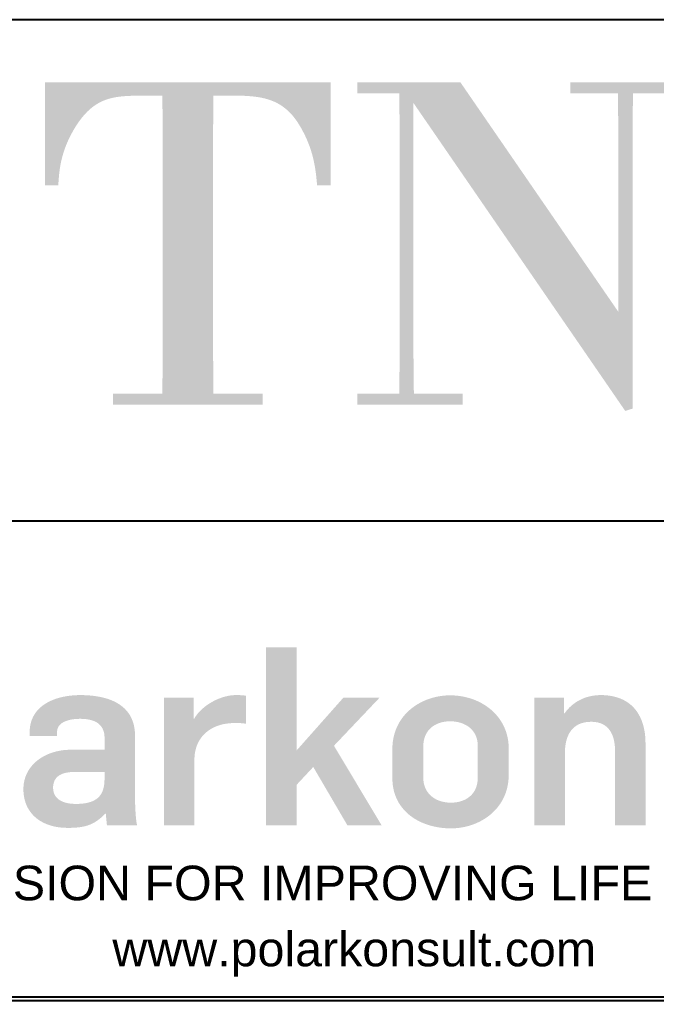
# Model space of a CAD drawing. Header units: millimetres. Extents: x -1766 to 57634, y -706 to 41248.
# Drawn here: x 44805 to 47748, y -14 to 4520 of the extents above; entities that cross this region are included whole.
import ezdxf
from ezdxf.enums import TextEntityAlignment as Align

# ---------------------------------------------------------------- set-up
doc = ezdxf.new("R2010")
doc.units = ezdxf.units.MM
doc.header["$LTSCALE"] = 200
doc.layers.add('% kommentar', color=10, linetype='Continuous')
doc.layers.add('S0CO1', color=1, linetype='Continuous')
doc.layers.add('Layer 1', color=1, linetype='Continuous', true_color=0xff0000)
doc.styles.add('ROMANS', font='romans', dxfattribs={"height": 100})
doc.styles.add('style1', font='arial.ttf', dxfattribs={"height": 2})

# ---------------------------------------------------------------- blocks, each defined once
blk = doc.blocks.new('A2')
at = {"color": 7}
blk.add_line((58693.697862, 706.30202), (1765.75505, 706.30202), dxfattribs=at)
blk = doc.blocks.new('A$Ce4b58fa5')
at = {"layer": 'Layer 1', "true_color": 0x0091b3}
for points in [[(58.103, 10.956), (59.51, 10.956), (59.51, 12.826), (60.284, 13.656), (61.864, 10.956), (63.445, 10.956), (61.241, 14.637), (63.353, 16.864), (61.68, 16.864), (59.522, 14.429), (59.51, 19.183), (58.103, 19.183)], [(53.384, 10.956), (54.791, 10.956), (54.791, 13.979), (54.792, 14.03), (54.794, 14.081), (54.797, 14.13), (54.801, 14.179), (54.806, 14.227), (54.812, 14.275), (54.819, 14.321), (54.828, 14.367), (54.837, 14.413), (54.848, 14.457), (54.859, 14.501), (54.872, 14.544), (54.885, 14.586), (54.9, 14.628), (54.916, 14.669), (54.932, 14.709), (54.95, 14.748), (54.968, 14.786), (54.988, 14.824), (55.008, 14.861), (55.03, 14.897), (55.052, 14.933), (55.075, 14.967), (55.099, 15.001), (55.124, 15.035), (55.15, 15.067), (55.177, 15.098), (55.204, 15.129), (55.232, 15.159), (55.261, 15.188), (55.291, 15.217), (55.322, 15.244), (55.354, 15.271), (55.386, 15.297), (55.419, 15.322), (55.453, 15.347), (55.487, 15.37), (55.522, 15.393), (55.558, 15.415), (55.595, 15.436), (55.632, 15.456), (55.67, 15.475), (55.709, 15.494), (55.748, 15.512), (55.788, 15.529), (55.828, 15.545), (55.869, 15.56), (55.911, 15.574), (55.953, 15.588), (55.996, 15.601), (56.039, 15.612), (56.083, 15.623), (56.128, 15.634), (56.173, 15.643), (56.218, 15.651), (56.264, 15.659), (56.311, 15.665), (56.358, 15.671), (56.405, 15.676), (56.453, 15.68), (56.502, 15.683), (56.55, 15.685), (56.599, 15.687), (56.649, 15.687), (56.789, 15.687), (56.854, 15.685), (56.919, 15.683), (56.982, 15.679), (57.046, 15.672), (57.079, 15.668), (57.112, 15.664), (57.145, 15.658), (57.18, 15.652), (57.18, 16.945), (57.151, 16.951), (57.122, 16.956), (57.093, 16.961), (57.064, 16.965), (57.034, 16.968), (57.004, 16.971), (56.943, 16.975), (56.883, 16.977), (56.707, 16.979), (56.674, 16.979), (56.64, 16.978), (56.607, 16.976), (56.573, 16.974), (56.539, 16.971), (56.505, 16.967), (56.47, 16.963), (56.436, 16.958), (56.367, 16.946), (56.297, 16.931), (56.227, 16.915), (56.157, 16.896), (56.087, 16.874), (56.018, 16.851), (55.948, 16.825), (55.879, 16.797), (55.81, 16.767), (55.742, 16.735), (55.675, 16.701), (55.609, 16.665), (55.544, 16.627), (55.48, 16.588), (55.417, 16.547), (55.356, 16.504), (55.296, 16.459), (55.238, 16.413), (55.182, 16.366), (55.128, 16.317), (55.076, 16.267), (55.051, 16.242), (55.026, 16.216), (55.002, 16.189), (54.978, 16.163), (54.955, 16.136), (54.933, 16.109), (54.912, 16.082), (54.891, 16.054), (54.87, 16.026), (54.851, 15.998), (54.832, 15.97), (54.814, 15.941), (54.796, 15.912), (54.78, 15.883), (54.757, 15.883), (54.757, 16.864), (53.384, 16.864)], [(70.506, 10.956), (71.914, 10.956), (71.914, 14.268), (71.915, 14.36), (71.919, 14.45), (71.926, 14.536), (71.935, 14.619), (71.94, 14.66), (71.946, 14.7), (71.953, 14.739), (71.96, 14.777), (71.968, 14.814), (71.977, 14.851), (71.986, 14.887), (71.996, 14.922), (72.007, 14.956), (72.018, 14.99), (72.029, 15.023), (72.042, 15.055), (72.055, 15.087), (72.068, 15.117), (72.082, 15.147), (72.097, 15.176), (72.112, 15.205), (72.128, 15.232), (72.145, 15.259), (72.162, 15.285), (72.179, 15.311), (72.197, 15.336), (72.216, 15.359), (72.235, 15.383), (72.255, 15.405), (72.276, 15.427), (72.297, 15.448), (72.318, 15.468), (72.34, 15.488), (72.363, 15.507), (72.386, 15.525), (72.41, 15.542), (72.434, 15.559), (72.459, 15.575), (72.485, 15.59), (72.511, 15.604), (72.537, 15.618), (72.564, 15.631), (72.592, 15.644), (72.62, 15.655), (72.648, 15.666), (72.677, 15.676), (72.707, 15.686), (72.737, 15.694), (72.768, 15.702), (72.799, 15.71), (72.83, 15.716), (72.862, 15.722), (72.895, 15.728), (72.928, 15.732), (72.962, 15.736), (72.996, 15.739), (73.03, 15.742), (73.065, 15.743), (73.101, 15.744), (73.137, 15.745), (73.17, 15.744), (73.203, 15.743), (73.235, 15.742), (73.267, 15.739), (73.298, 15.736), (73.329, 15.732), (73.359, 15.728), (73.389, 15.723), (73.419, 15.717), (73.447, 15.71), (73.476, 15.703), (73.504, 15.695), (73.531, 15.687), (73.558, 15.677), (73.584, 15.667), (73.61, 15.657), (73.635, 15.646), (73.66, 15.634), (73.684, 15.621), (73.708, 15.608), (73.731, 15.594), (73.754, 15.579), (73.776, 15.564), (73.798, 15.548), (73.819, 15.532), (73.84, 15.514), (73.86, 15.496), (73.88, 15.478), (73.899, 15.459), (73.917, 15.439), (73.936, 15.418), (73.953, 15.397), (73.97, 15.375), (73.987, 15.353), (74.003, 15.33), (74.018, 15.306), (74.033, 15.282), (74.048, 15.256), (74.061, 15.231), (74.075, 15.204), (74.088, 15.177), (74.1, 15.15), (74.112, 15.122), (74.123, 15.093), (74.133, 15.063), (74.144, 15.033), (74.153, 15.002), (74.162, 14.971), (74.171, 14.939), (74.179, 14.906), (74.186, 14.873), (74.193, 14.839), (74.199, 14.804), (74.205, 14.769), (74.215, 14.697), (74.223, 14.622), (74.229, 14.545), (74.232, 14.465), (74.233, 14.383), (74.233, 10.956), (75.641, 10.956), (75.641, 14.741), (75.638, 14.871), (75.636, 14.935), (75.632, 14.998), (75.627, 15.06), (75.621, 15.121), (75.614, 15.182), (75.606, 15.241), (75.597, 15.3), (75.587, 15.358), (75.576, 15.414), (75.564, 15.47), (75.55, 15.525), (75.536, 15.579), (75.521, 15.632), (75.504, 15.685), (75.487, 15.736), (75.469, 15.786), (75.449, 15.835), (75.429, 15.884), (75.407, 15.931), (75.385, 15.978), (75.361, 16.023), (75.337, 16.068), (75.311, 16.111), (75.285, 16.154), (75.258, 16.195), (75.229, 16.236), (75.2, 16.275), (75.169, 16.314), (75.138, 16.351), (75.105, 16.388), (75.072, 16.423), (75.038, 16.458), (75.003, 16.491), (74.966, 16.524), (74.929, 16.555), (74.891, 16.585), (74.852, 16.614), (74.812, 16.642), (74.771, 16.669), (74.729, 16.695), (74.686, 16.72), (74.642, 16.744), (74.597, 16.766), (74.552, 16.788), (74.505, 16.808), (74.458, 16.827), (74.409, 16.846), (74.36, 16.863), (74.31, 16.879), (74.259, 16.893), (74.206, 16.907), (74.153, 16.919), (74.1, 16.931), (74.045, 16.941), (73.989, 16.95), (73.933, 16.958), (73.875, 16.964), (73.817, 16.97), (73.758, 16.974), (73.698, 16.977), (73.637, 16.979), (73.575, 16.979), (73.514, 16.978), (73.452, 16.976), (73.391, 16.972), (73.331, 16.966), (73.27, 16.959), (73.21, 16.95), (73.151, 16.939), (73.091, 16.927), (73.033, 16.913), (72.975, 16.898), (72.917, 16.881), (72.86, 16.862), (72.804, 16.841), (72.748, 16.819), (72.693, 16.796), (72.639, 16.77), (72.586, 16.743), (72.533, 16.714), (72.481, 16.684), (72.431, 16.652), (72.381, 16.618), (72.332, 16.583), (72.284, 16.546), (72.237, 16.507), (72.191, 16.467), (72.146, 16.425), (72.102, 16.381), (72.06, 16.336), (72.018, 16.288), (71.978, 16.24), (71.94, 16.189), (71.902, 16.137), (71.879, 16.137), (71.879, 16.864), (70.506, 16.864)]]:
    blk.add_hatch(color=142, dxfattribs=at).paths.add_polyline_path(points, flags=0)
h = blk.add_hatch(color=142, dxfattribs=at)
h.paths.add_polyline_path([(48.942, 10.841), (49.081, 10.842), (49.213, 10.847), (49.34, 10.855), (49.401, 10.861), (49.46, 10.868), (49.519, 10.875), (49.576, 10.884), (49.632, 10.895), (49.687, 10.906), (49.741, 10.919), (49.794, 10.933), (49.846, 10.949), (49.898, 10.967), (49.949, 10.985), (49.999, 11.006), (50.048, 11.028), (50.097, 11.052), (50.146, 11.078), (50.194, 11.106), (50.242, 11.136), (50.29, 11.167), (50.338, 11.201), (50.385, 11.237), (50.433, 11.275), (50.48, 11.315), (50.528, 11.357), (50.576, 11.402), (50.624, 11.449), (50.672, 11.499), (50.695, 11.499), (50.7, 11.453), (50.736, 11.067), (50.74, 11.033), (50.744, 11.002), (50.749, 10.977), (50.751, 10.966), (50.752, 10.961), (50.753, 10.956), (52.149, 10.956), (52.149, 10.958), (52.148, 10.959), (52.146, 10.963), (52.145, 10.967), (52.143, 10.97), (52.141, 10.975), (52.14, 10.979), (52.137, 10.989), (52.134, 10.999), (52.131, 11.011), (52.128, 11.023), (52.125, 11.036), (52.119, 11.066), (52.114, 11.098), (52.104, 11.171), (52.095, 11.254), (52.086, 11.344), (52.071, 11.539), (52.052, 11.933), (52.047, 12.1), (52.045, 12.226), (52.045, 15.099), (52.045, 15.165), (52.042, 15.231), (52.038, 15.295), (52.031, 15.357), (52.024, 15.418), (52.014, 15.478), (52.003, 15.537), (51.991, 15.593), (51.977, 15.649), (51.961, 15.703), (51.944, 15.756), (51.925, 15.808), (51.905, 15.858), (51.883, 15.907), (51.86, 15.955), (51.836, 16.001), (51.81, 16.046), (51.783, 16.09), (51.754, 16.132), (51.724, 16.174), (51.693, 16.214), (51.661, 16.253), (51.627, 16.291), (51.593, 16.327), (51.557, 16.363), (51.52, 16.397), (51.482, 16.43), (51.442, 16.462), (51.402, 16.493), (51.361, 16.523), (51.319, 16.552), (51.275, 16.58), (51.231, 16.606), (51.186, 16.632), (51.14, 16.657), (51.093, 16.68), (51.045, 16.703), (50.996, 16.724), (50.946, 16.745), (50.896, 16.764), (50.845, 16.783), (50.793, 16.801), (50.741, 16.818), (50.687, 16.834), (50.634, 16.849), (50.579, 16.863), (50.468, 16.888), (50.355, 16.91), (50.24, 16.929), (50.123, 16.945), (50.005, 16.958), (49.885, 16.967), (49.764, 16.974), (49.641, 16.978), (49.518, 16.979), (49.414, 16.978), (49.31, 16.974), (49.205, 16.967), (49.1, 16.958), (48.995, 16.946), (48.891, 16.93), (48.788, 16.912), (48.685, 16.891), (48.584, 16.866), (48.484, 16.838), (48.435, 16.823), (48.387, 16.807), (48.338, 16.79), (48.291, 16.772), (48.244, 16.754), (48.197, 16.734), (48.151, 16.714), (48.106, 16.693), (48.061, 16.671), (48.017, 16.647), (47.974, 16.623), (47.932, 16.599), (47.891, 16.573), (47.85, 16.546), (47.81, 16.518), (47.771, 16.489), (47.733, 16.459), (47.696, 16.429), (47.66, 16.397), (47.625, 16.364), (47.591, 16.33), (47.559, 16.295), (47.527, 16.26), (47.496, 16.223), (47.467, 16.185), (47.439, 16.146), (47.412, 16.105), (47.386, 16.064), (47.362, 16.022), (47.351, 16), (47.339, 15.978), (47.328, 15.956), (47.318, 15.934), (47.307, 15.911), (47.297, 15.888), (47.288, 15.865), (47.279, 15.841), (47.27, 15.818), (47.261, 15.793), (47.246, 15.744), (47.231, 15.694), (47.219, 15.643), (47.208, 15.59), (47.198, 15.536), (47.19, 15.481), (47.184, 15.425), (47.18, 15.367), (47.177, 15.309), (47.176, 15.249), (47.176, 15.087), (48.445, 15.087), (48.445, 15.295), (48.446, 15.304), (48.446, 15.312), (48.446, 15.321), (48.447, 15.33), (48.448, 15.339), (48.448, 15.347), (48.449, 15.356), (48.451, 15.364), (48.452, 15.372), (48.454, 15.381), (48.455, 15.389), (48.457, 15.397), (48.459, 15.405), (48.461, 15.413), (48.464, 15.421), (48.466, 15.429), (48.469, 15.437), (48.471, 15.445), (48.474, 15.453), (48.477, 15.46), (48.481, 15.468), (48.484, 15.476), (48.487, 15.483), (48.491, 15.49), (48.495, 15.498), (48.499, 15.505), (48.503, 15.512), (48.507, 15.519), (48.511, 15.526), (48.516, 15.533), (48.521, 15.54), (48.525, 15.547), (48.53, 15.554), (48.535, 15.561), (48.541, 15.567), (48.546, 15.574), (48.557, 15.587), (48.569, 15.6), (48.581, 15.612), (48.593, 15.625), (48.606, 15.637), (48.62, 15.648), (48.634, 15.66), (48.649, 15.671), (48.664, 15.682), (48.68, 15.692), (48.696, 15.702), (48.712, 15.712), (48.729, 15.722), (48.747, 15.732), (48.765, 15.741), (48.783, 15.75), (48.802, 15.758), (48.821, 15.767), (48.841, 15.775), (48.861, 15.783), (48.882, 15.79), (48.902, 15.797), (48.945, 15.811), (48.99, 15.823), (49.036, 15.835), (49.083, 15.845), (49.132, 15.854), (49.182, 15.861), (49.233, 15.868), (49.286, 15.873), (49.34, 15.878), (49.394, 15.881), (49.45, 15.882), (49.507, 15.883), (49.573, 15.882), (49.638, 15.88), (49.7, 15.876), (49.761, 15.87), (49.82, 15.863), (49.877, 15.855), (49.905, 15.849), (49.932, 15.844), (49.959, 15.838), (49.986, 15.832), (50.011, 15.825), (50.037, 15.818), (50.062, 15.811), (50.086, 15.803), (50.11, 15.794), (50.134, 15.785), (50.157, 15.776), (50.179, 15.766), (50.201, 15.756), (50.223, 15.746), (50.244, 15.734), (50.264, 15.723), (50.284, 15.711), (50.303, 15.699), (50.322, 15.686), (50.341, 15.673), (50.359, 15.659), (50.376, 15.645), (50.393, 15.63), (50.409, 15.615), (50.425, 15.599), (50.44, 15.583), (50.455, 15.567), (50.469, 15.55), (50.482, 15.532), (50.495, 15.514), (50.508, 15.496), (50.52, 15.477), (50.531, 15.457), (50.542, 15.438), (50.552, 15.417), (50.562, 15.396), (50.571, 15.375), (50.579, 15.353), (50.587, 15.331), (50.595, 15.308), (50.602, 15.285), (50.608, 15.261), (50.613, 15.237), (50.619, 15.212), (50.623, 15.186), (50.627, 15.161), (50.63, 15.134), (50.633, 15.107), (50.635, 15.08), (50.637, 15.052), (50.637, 15.024), (50.638, 14.995), (50.638, 14.452), (49.068, 14.452), (49.015, 14.452), (48.962, 14.45), (48.909, 14.448), (48.856, 14.444), (48.803, 14.44), (48.751, 14.435), (48.699, 14.428), (48.647, 14.421), (48.595, 14.413), (48.544, 14.403), (48.493, 14.393), (48.443, 14.382), (48.393, 14.37), (48.344, 14.357), (48.294, 14.343), (48.246, 14.328), (48.198, 14.312), (48.15, 14.296), (48.103, 14.278), (48.057, 14.26), (48.011, 14.24), (47.965, 14.22), (47.921, 14.199), (47.877, 14.177), (47.833, 14.154), (47.79, 14.13), (47.748, 14.105), (47.707, 14.08), (47.667, 14.053), (47.627, 14.026), (47.588, 13.998), (47.55, 13.969), (47.512, 13.939), (47.476, 13.909), (47.44, 13.877), (47.406, 13.845), (47.372, 13.812), (47.339, 13.778), (47.307, 13.744), (47.277, 13.708), (47.247, 13.672), (47.218, 13.635), (47.19, 13.597), (47.164, 13.558), (47.138, 13.519), (47.113, 13.479), (47.09, 13.438), (47.068, 13.396), (47.047, 13.354), (47.027, 13.31), (47.009, 13.266), (46.991, 13.222), (46.975, 13.176), (46.96, 13.13), (46.947, 13.083), (46.935, 13.036), (46.924, 12.987), (46.914, 12.938), (46.906, 12.889), (46.9, 12.838), (46.895, 12.787), (46.891, 12.735), (46.889, 12.683), (46.888, 12.629), (46.888, 12.577), (46.89, 12.526), (46.893, 12.475), (46.897, 12.425), (46.903, 12.375), (46.909, 12.327), (46.917, 12.279), (46.926, 12.231), (46.936, 12.185), (46.947, 12.139), (46.959, 12.093), (46.973, 12.049), (46.987, 12.005), (47.002, 11.962), (47.019, 11.919), (47.037, 11.878), (47.055, 11.837), (47.075, 11.797), (47.096, 11.757), (47.118, 11.719), (47.141, 11.681), (47.164, 11.644), (47.189, 11.607), (47.215, 11.572), (47.242, 11.537), (47.27, 11.503), (47.298, 11.47), (47.328, 11.437), (47.359, 11.406), (47.39, 11.375), (47.423, 11.345), (47.456, 11.316), (47.49, 11.287), (47.525, 11.26), (47.561, 11.233), (47.598, 11.207), (47.636, 11.182), (47.675, 11.158), (47.714, 11.134), (47.754, 11.112), (47.795, 11.09), (47.837, 11.069), (47.88, 11.049), (47.923, 11.03), (47.967, 11.012), (48.012, 10.995), (48.058, 10.979), (48.105, 10.963), (48.152, 10.949), (48.2, 10.935), (48.249, 10.922), (48.298, 10.91), (48.348, 10.899), (48.399, 10.889), (48.45, 10.88), (48.502, 10.872), (48.555, 10.865), (48.608, 10.859), (48.662, 10.853), (48.717, 10.849), (48.772, 10.845), (48.828, 10.843)], flags=0)
h.paths.add_polyline_path([(49.322, 11.949), (49.261, 11.949), (49.202, 11.952), (49.144, 11.955), (49.088, 11.961), (49.033, 11.967), (48.98, 11.975), (48.929, 11.985), (48.904, 11.99), (48.879, 11.996), (48.855, 12.002), (48.831, 12.009), (48.808, 12.016), (48.785, 12.023), (48.762, 12.03), (48.74, 12.038), (48.719, 12.047), (48.698, 12.055), (48.677, 12.064), (48.657, 12.074), (48.637, 12.083), (48.618, 12.093), (48.599, 12.104), (48.58, 12.115), (48.562, 12.126), (48.545, 12.138), (48.528, 12.15), (48.512, 12.162), (48.496, 12.175), (48.48, 12.188), (48.465, 12.201), (48.451, 12.215), (48.437, 12.229), (48.423, 12.243), (48.41, 12.258), (48.398, 12.273), (48.386, 12.289), (48.375, 12.305), (48.364, 12.321), (48.353, 12.338), (48.344, 12.355), (48.334, 12.372), (48.325, 12.39), (48.317, 12.408), (48.31, 12.426), (48.302, 12.445), (48.296, 12.464), (48.29, 12.484), (48.284, 12.504), (48.279, 12.524), (48.275, 12.545), (48.271, 12.566), (48.268, 12.587), (48.266, 12.608), (48.264, 12.631), (48.262, 12.653), (48.261, 12.676), (48.261, 12.699), (48.261, 12.723), (48.262, 12.746), (48.263, 12.77), (48.265, 12.792), (48.268, 12.815), (48.271, 12.837), (48.275, 12.858), (48.279, 12.879), (48.284, 12.899), (48.289, 12.92), (48.295, 12.939), (48.301, 12.959), (48.308, 12.977), (48.315, 12.996), (48.323, 13.014), (48.332, 13.031), (48.34, 13.048), (48.35, 13.065), (48.36, 13.081), (48.37, 13.097), (48.381, 13.113), (48.392, 13.128), (48.404, 13.142), (48.417, 13.157), (48.429, 13.171), (48.443, 13.184), (48.456, 13.197), (48.471, 13.21), (48.485, 13.222), (48.5, 13.234), (48.516, 13.246), (48.532, 13.257), (48.548, 13.267), (48.565, 13.278), (48.583, 13.288), (48.6, 13.298), (48.619, 13.307), (48.637, 13.316), (48.656, 13.324), (48.676, 13.332), (48.695, 13.34), (48.716, 13.348), (48.736, 13.355), (48.757, 13.361), (48.779, 13.368), (48.8, 13.374), (48.822, 13.38), (48.845, 13.385), (48.891, 13.395), (48.939, 13.403), (48.988, 13.41), (49.038, 13.416), (49.09, 13.42), (49.143, 13.423), (49.197, 13.425), (49.253, 13.425), (50.638, 13.425), (50.638, 13.137), (50.637, 13.078), (50.635, 13.019), (50.632, 12.961), (50.628, 12.904), (50.621, 12.847), (50.618, 12.819), (50.613, 12.792), (50.609, 12.764), (50.603, 12.737), (50.598, 12.71), (50.591, 12.684), (50.584, 12.657), (50.577, 12.631), (50.569, 12.606), (50.56, 12.58), (50.551, 12.555), (50.541, 12.53), (50.531, 12.506), (50.52, 12.482), (50.508, 12.459), (50.495, 12.435), (50.482, 12.413), (50.468, 12.39), (50.453, 12.368), (50.438, 12.347), (50.421, 12.326), (50.404, 12.305), (50.386, 12.285), (50.367, 12.265), (50.348, 12.246), (50.327, 12.227), (50.306, 12.209), (50.283, 12.191), (50.26, 12.174), (50.236, 12.157), (50.21, 12.141), (50.184, 12.126), (50.157, 12.111), (50.129, 12.097), (50.099, 12.083), (50.069, 12.07), (50.037, 12.057), (50.005, 12.045), (49.971, 12.034), (49.937, 12.023), (49.901, 12.013), (49.864, 12.004), (49.825, 11.995), (49.786, 11.987), (49.745, 11.98), (49.704, 11.974), (49.66, 11.968), (49.616, 11.963), (49.57, 11.959), (49.524, 11.955), (49.426, 11.95)], flags=0)
h = blk.add_hatch(color=142, dxfattribs=at)
h.paths.add_polyline_path([(66.652, 10.818), (66.714, 10.819), (66.775, 10.82), (66.836, 10.824), (66.897, 10.828), (66.958, 10.834), (67.02, 10.841), (67.08, 10.849), (67.141, 10.859), (67.202, 10.869), (67.262, 10.882), (67.323, 10.895), (67.383, 10.909), (67.442, 10.925), (67.502, 10.942), (67.56, 10.96), (67.619, 10.98), (67.677, 11.001), (67.735, 11.023), (67.792, 11.046), (67.848, 11.07), (67.904, 11.096), (67.96, 11.123), (68.015, 11.151), (68.069, 11.18), (68.122, 11.21), (68.175, 11.242), (68.227, 11.275), (68.278, 11.309), (68.328, 11.344), (68.378, 11.38), (68.426, 11.418), (68.474, 11.457), (68.521, 11.497), (68.566, 11.538), (68.611, 11.58), (68.655, 11.624), (68.697, 11.668), (68.739, 11.714), (68.779, 11.761), (68.818, 11.809), (68.856, 11.858), (68.893, 11.908), (68.928, 11.96), (68.962, 12.013), (68.995, 12.066), (69.026, 12.121), (69.056, 12.177), (69.085, 12.234), (69.112, 12.293), (69.137, 12.352), (69.161, 12.413), (69.184, 12.474), (69.204, 12.537), (69.223, 12.601), (69.241, 12.666), (69.257, 12.732), (69.271, 12.799), (69.283, 12.867), (69.294, 12.936), (69.302, 13.007), (69.309, 13.078), (69.314, 13.15), (69.317, 13.224), (69.318, 13.299), (69.318, 14.51), (69.317, 14.58), (69.314, 14.65), (69.309, 14.719), (69.303, 14.787), (69.295, 14.854), (69.285, 14.92), (69.273, 14.985), (69.26, 15.05), (69.245, 15.113), (69.228, 15.176), (69.21, 15.237), (69.19, 15.298), (69.169, 15.358), (69.146, 15.417), (69.121, 15.475), (69.095, 15.532), (69.068, 15.588), (69.039, 15.643), (69.009, 15.697), (68.977, 15.75), (68.944, 15.802), (68.91, 15.853), (68.874, 15.903), (68.837, 15.952), (68.799, 16), (68.759, 16.047), (68.719, 16.093), (68.677, 16.137), (68.634, 16.181), (68.59, 16.224), (68.545, 16.265), (68.499, 16.306), (68.451, 16.345), (68.403, 16.383), (68.354, 16.42), (68.303, 16.456), (68.252, 16.491), (68.2, 16.525), (68.147, 16.557), (68.093, 16.589), (68.038, 16.619), (67.983, 16.648), (67.926, 16.676), (67.869, 16.702), (67.811, 16.728), (67.753, 16.752), (67.693, 16.775), (67.634, 16.796), (67.573, 16.817), (67.512, 16.836), (67.45, 16.854), (67.388, 16.87), (67.325, 16.886), (67.262, 16.9), (67.198, 16.913), (67.134, 16.924), (67.069, 16.934), (67.004, 16.943), (66.938, 16.951), (66.873, 16.957), (66.806, 16.962), (66.74, 16.965), (66.673, 16.967), (66.606, 16.968), (66.545, 16.967), (66.484, 16.965), (66.423, 16.962), (66.362, 16.957), (66.3, 16.952), (66.239, 16.945), (66.178, 16.936), (66.117, 16.927), (66.057, 16.916), (65.996, 16.904), (65.936, 16.891), (65.876, 16.876), (65.817, 16.86), (65.757, 16.843), (65.698, 16.825), (65.64, 16.806), (65.582, 16.785), (65.524, 16.763), (65.467, 16.74), (65.41, 16.715), (65.354, 16.69), (65.299, 16.663), (65.244, 16.635), (65.19, 16.606), (65.137, 16.575), (65.084, 16.544), (65.032, 16.511), (64.981, 16.477), (64.93, 16.442), (64.881, 16.405), (64.832, 16.368), (64.785, 16.329), (64.738, 16.289), (64.692, 16.248), (64.648, 16.206), (64.604, 16.162), (64.561, 16.117), (64.52, 16.072), (64.48, 16.025), (64.441, 15.977), (64.403, 15.928), (64.366, 15.877), (64.331, 15.826), (64.297, 15.773), (64.264, 15.719), (64.233, 15.664), (64.203, 15.608), (64.174, 15.551), (64.147, 15.493), (64.122, 15.434), (64.098, 15.373), (64.075, 15.312), (64.055, 15.249), (64.035, 15.185), (64.018, 15.12), (64.002, 15.054), (63.988, 14.987), (63.976, 14.919), (63.965, 14.85), (63.957, 14.779), (63.95, 14.708), (63.945, 14.635), (63.942, 14.562), (63.941, 14.487), (63.941, 13.137), (63.942, 13.067), (63.945, 12.997), (63.949, 12.929), (63.956, 12.862), (63.964, 12.796), (63.974, 12.731), (63.986, 12.666), (63.999, 12.603), (64.014, 12.541), (64.031, 12.48), (64.049, 12.421), (64.069, 12.362), (64.09, 12.304), (64.113, 12.247), (64.138, 12.192), (64.164, 12.137), (64.191, 12.083), (64.22, 12.031), (64.25, 11.98), (64.282, 11.929), (64.315, 11.88), (64.349, 11.832), (64.385, 11.785), (64.422, 11.739), (64.46, 11.694), (64.499, 11.65), (64.54, 11.608), (64.582, 11.566), (64.625, 11.526), (64.669, 11.486), (64.714, 11.448), (64.76, 11.411), (64.808, 11.375), (64.856, 11.34), (64.905, 11.306), (64.955, 11.273), (65.007, 11.241), (65.059, 11.211), (65.112, 11.181), (65.166, 11.153), (65.221, 11.126), (65.276, 11.1), (65.333, 11.075), (65.39, 11.051), (65.447, 11.029), (65.506, 11.007), (65.565, 10.987), (65.625, 10.968), (65.686, 10.95), (65.747, 10.933), (65.809, 10.917), (65.871, 10.902), (65.934, 10.889), (65.997, 10.877), (66.061, 10.866), (66.125, 10.856), (66.19, 10.847), (66.255, 10.839), (66.32, 10.833), (66.386, 10.827), (66.452, 10.823), (66.519, 10.82), (66.585, 10.818)], flags=0)
h.paths.add_polyline_path([(66.652, 12.006), (66.619, 12.007), (66.585, 12.008), (66.551, 12.009), (66.518, 12.011), (66.485, 12.014), (66.453, 12.018), (66.421, 12.022), (66.389, 12.026), (66.357, 12.031), (66.326, 12.037), (66.295, 12.044), (66.264, 12.051), (66.234, 12.058), (66.204, 12.066), (66.175, 12.075), (66.146, 12.084), (66.117, 12.094), (66.089, 12.105), (66.061, 12.116), (66.033, 12.127), (66.006, 12.139), (65.98, 12.152), (65.954, 12.165), (65.928, 12.179), (65.903, 12.194), (65.878, 12.208), (65.853, 12.224), (65.83, 12.24), (65.806, 12.256), (65.784, 12.274), (65.761, 12.291), (65.74, 12.309), (65.718, 12.328), (65.698, 12.347), (65.677, 12.367), (65.658, 12.387), (65.639, 12.408), (65.62, 12.429), (65.603, 12.451), (65.585, 12.473), (65.569, 12.496), (65.553, 12.519), (65.537, 12.543), (65.522, 12.567), (65.508, 12.591), (65.495, 12.617), (65.482, 12.642), (65.47, 12.668), (65.458, 12.695), (65.447, 12.722), (65.437, 12.75), (65.428, 12.778), (65.419, 12.806), (65.411, 12.835), (65.404, 12.864), (65.397, 12.894), (65.391, 12.924), (65.386, 12.955), (65.382, 12.986), (65.378, 13.018), (65.375, 13.05), (65.373, 13.082), (65.372, 13.115), (65.372, 13.149), (65.372, 14.602), (65.372, 14.642), (65.374, 14.681), (65.376, 14.719), (65.379, 14.756), (65.383, 14.793), (65.388, 14.828), (65.394, 14.863), (65.401, 14.898), (65.408, 14.931), (65.416, 14.964), (65.425, 14.996), (65.435, 15.027), (65.446, 15.058), (65.457, 15.087), (65.469, 15.116), (65.482, 15.145), (65.495, 15.172), (65.509, 15.199), (65.524, 15.226), (65.54, 15.251), (65.556, 15.276), (65.572, 15.3), (65.589, 15.324), (65.607, 15.346), (65.626, 15.369), (65.644, 15.39), (65.664, 15.411), (65.684, 15.431), (65.704, 15.451), (65.725, 15.469), (65.747, 15.488), (65.768, 15.505), (65.791, 15.522), (65.813, 15.539), (65.836, 15.554), (65.86, 15.57), (65.884, 15.584), (65.908, 15.598), (65.932, 15.611), (65.957, 15.624), (65.982, 15.636), (66.008, 15.648), (66.033, 15.659), (66.059, 15.669), (66.085, 15.679), (66.112, 15.689), (66.138, 15.698), (66.165, 15.706), (66.192, 15.713), (66.219, 15.721), (66.246, 15.727), (66.274, 15.733), (66.301, 15.739), (66.329, 15.744), (66.357, 15.749), (66.384, 15.753), (66.412, 15.756), (66.44, 15.759), (66.495, 15.764), (66.551, 15.767), (66.606, 15.768), (66.64, 15.767), (66.674, 15.767), (66.707, 15.765), (66.74, 15.763), (66.773, 15.76), (66.806, 15.757), (66.838, 15.753), (66.87, 15.749), (66.902, 15.743), (66.933, 15.738), (66.964, 15.732), (66.994, 15.725), (67.025, 15.717), (67.055, 15.709), (67.084, 15.701), (67.113, 15.692), (67.142, 15.682), (67.17, 15.672), (67.198, 15.661), (67.225, 15.65), (67.253, 15.638), (67.279, 15.625), (67.305, 15.612), (67.331, 15.599), (67.356, 15.585), (67.381, 15.57), (67.405, 15.555), (67.429, 15.539), (67.452, 15.523), (67.475, 15.506), (67.498, 15.489), (67.519, 15.471), (67.541, 15.452), (67.561, 15.433), (67.581, 15.414), (67.601, 15.394), (67.62, 15.374), (67.638, 15.353), (67.656, 15.331), (67.674, 15.309), (67.69, 15.287), (67.706, 15.264), (67.722, 15.24), (67.736, 15.216), (67.751, 15.192), (67.764, 15.167), (67.777, 15.141), (67.789, 15.116), (67.801, 15.089), (67.812, 15.062), (67.822, 15.035), (67.831, 15.007), (67.84, 14.979), (67.848, 14.95), (67.855, 14.921), (67.862, 14.891), (67.868, 14.861), (67.873, 14.83), (67.877, 14.799), (67.881, 14.768), (67.883, 14.736), (67.885, 14.703), (67.887, 14.67), (67.887, 14.637), (67.887, 13.172), (67.887, 13.132), (67.885, 13.093), (67.883, 13.055), (67.88, 13.018), (67.876, 12.981), (67.871, 12.946), (67.865, 12.911), (67.858, 12.876), (67.851, 12.843), (67.842, 12.81), (67.833, 12.778), (67.824, 12.747), (67.813, 12.717), (67.802, 12.687), (67.79, 12.658), (67.777, 12.629), (67.764, 12.602), (67.749, 12.575), (67.735, 12.549), (67.719, 12.523), (67.703, 12.498), (67.687, 12.474), (67.669, 12.451), (67.652, 12.428), (67.633, 12.406), (67.614, 12.384), (67.595, 12.363), (67.575, 12.343), (67.555, 12.324), (67.534, 12.305), (67.512, 12.286), (67.49, 12.269), (67.468, 12.252), (67.446, 12.235), (67.422, 12.22), (67.399, 12.205), (67.375, 12.19), (67.351, 12.176), (67.327, 12.163), (67.302, 12.15), (67.277, 12.138), (67.251, 12.126), (67.226, 12.115), (67.2, 12.105), (67.173, 12.095), (67.147, 12.085), (67.12, 12.077), (67.094, 12.068), (67.067, 12.061), (67.04, 12.054), (67.012, 12.047), (66.985, 12.041), (66.957, 12.035), (66.93, 12.03), (66.902, 12.026), (66.874, 12.021), (66.847, 12.018), (66.819, 12.015), (66.763, 12.01), (66.708, 12.007)], flags=0)
blk = doc.blocks.new('TF-2')
at = {"true_color": 0x000000, "transparency": 33554687}
for points in [[(-111.905, 32.443), (-111.905, 27.676), (-112.538, 27.676), (-112.548, 27.788), (-112.559, 27.903), (-112.57, 28.021), (-112.583, 28.142), (-112.598, 28.265), (-112.616, 28.391), (-112.636, 28.52), (-112.66, 28.652), (-112.687, 28.786), (-112.718, 28.923), (-112.753, 29.063), (-112.794, 29.205), (-112.839, 29.35), (-112.891, 29.498), (-112.948, 29.648), (-113.012, 29.801), (-113.083, 29.957), (-113.161, 30.115), (-113.246, 30.276), (-113.34, 30.439), (-113.456, 30.623), (-113.576, 30.79), (-113.699, 30.94), (-113.826, 31.074), (-113.957, 31.194), (-114.09, 31.3), (-114.226, 31.393), (-114.364, 31.473), (-114.505, 31.543), (-114.648, 31.602), (-114.793, 31.653), (-114.94, 31.694), (-115.088, 31.728), (-115.237, 31.756), (-115.387, 31.778), (-115.538, 31.795), (-115.69, 31.808), (-115.842, 31.818), (-115.994, 31.825), (-116.146, 31.832), (-117.328, 31.832), (-117.348, 29.933), (-117.348, 20.208), (-117.328, 18.055), (-115.049, 18.055), (-115.049, 17.549), (-121.968, 17.549), (-121.968, 18.055), (-119.691, 18.055), (-119.669, 20.208), (-119.669, 29.933), (-119.691, 31.832), (-120.661, 31.832), (-120.843, 31.829), (-121.02, 31.825), (-121.193, 31.819), (-121.362, 31.811), (-121.527, 31.798), (-121.689, 31.78), (-121.848, 31.756), (-122.004, 31.725), (-122.156, 31.686), (-122.306, 31.637), (-122.454, 31.578), (-122.599, 31.507), (-122.742, 31.424), (-122.883, 31.327), (-123.022, 31.215), (-123.16, 31.088), (-123.296, 30.943), (-123.431, 30.781), (-123.565, 30.599), (-123.699, 30.398), (-123.798, 30.232), (-123.889, 30.069), (-123.971, 29.91), (-124.045, 29.754), (-124.112, 29.601), (-124.171, 29.452), (-124.223, 29.306), (-124.27, 29.163), (-124.31, 29.023), (-124.345, 28.886), (-124.375, 28.752), (-124.401, 28.622), (-124.422, 28.494), (-124.44, 28.369), (-124.455, 28.246), (-124.468, 28.127), (-124.478, 28.01), (-124.487, 27.896), (-124.494, 27.785), (-124.501, 27.676), (-125.112, 27.676), (-125.112, 32.443)], [(-105.914, 32.443), (-98.614, 21.832), (-98.614, 29.996), (-98.635, 31.938), (-100.829, 31.938), (-100.829, 32.443), (-96.125, 32.443), (-96.125, 31.938), (-97.939, 31.938), (-97.961, 29.996), (-97.961, 17.359), (-98.298, 17.253), (-108.087, 31.494), (-108.087, 20.059), (-108.066, 18.055), (-105.808, 18.055), (-105.808, 17.549), (-110.682, 17.549), (-110.682, 18.055), (-108.74, 18.055), (-108.72, 20.059), (-108.72, 29.996), (-108.74, 31.938), (-110.682, 31.938), (-110.682, 32.443)]]:
    blk.add_hatch(color=18, dxfattribs=at).paths.add_polyline_path(points)
at = {"color": 4, "transparency": 33554687}
for p, q in [((-172.837, 35.344), (-4.837, 35.344)), ((-172.982, 12.178), (-69.982, 12.178))]:
    blk.add_line(p, q, dxfattribs=at)
at = {"color": 1, "transparency": 33554687}
blk.add_line((-180, -10), (-5, -10), dxfattribs=at)
at = {"transparency": 33554687}
blk.add_blockref('A$Ce4b58fa5', (-173, -12.865), dxfattribs=at)
at = {"layer": '% kommentar', "color": 142, "true_color": 0x0091b3, "transparency": 33554687, "char_height": 1.6, "width": 46.79408, "attachment_point": 5, "style": 'style1'}
for s, insert in [('PASSION FOR IMPROVING LIFE AT SEA', (-109.776, -4.583)), ('www.polarkonsult.com', (-110.821, -7.865))]:
    blk.add_mtext(s, dxfattribs=dict(at, insert=insert))
at = {"color": 4, "transparency": 33554687, "style": 'ROMANS', "width": 1.5}
for tag, p in [('PROSJ', (-123.505, 63.949)), ('DRAWING', (-122.319, 57.819))]:
    blk.add_attdef(tag, text='', height=3, dxfattribs=at).set_placement(p, align=Align.MIDDLE)
at = {"color": 4, "transparency": 33554687, "style": 'ROMANS'}
for tag, p in [('SCALE', (-61.642, 63.215)), ('SHEET', (-28.606, 63.082))]:
    blk.add_attdef(tag, text='', height=2, dxfattribs=at).set_placement(p, align=Align.MIDDLE)

msp = doc.modelspace()

# ---------------------------------------------------------------- block references
msp.add_blockref('A2', (-1765.755, -706.302))
at = {"layer": 'S0CO1', "xscale": 100, "yscale": 100, "zscale": 100}
msp.add_blockref('TF-2', (57433.744, 985.591), dxfattribs=at)

doc.saveas('drawing.dxf')
